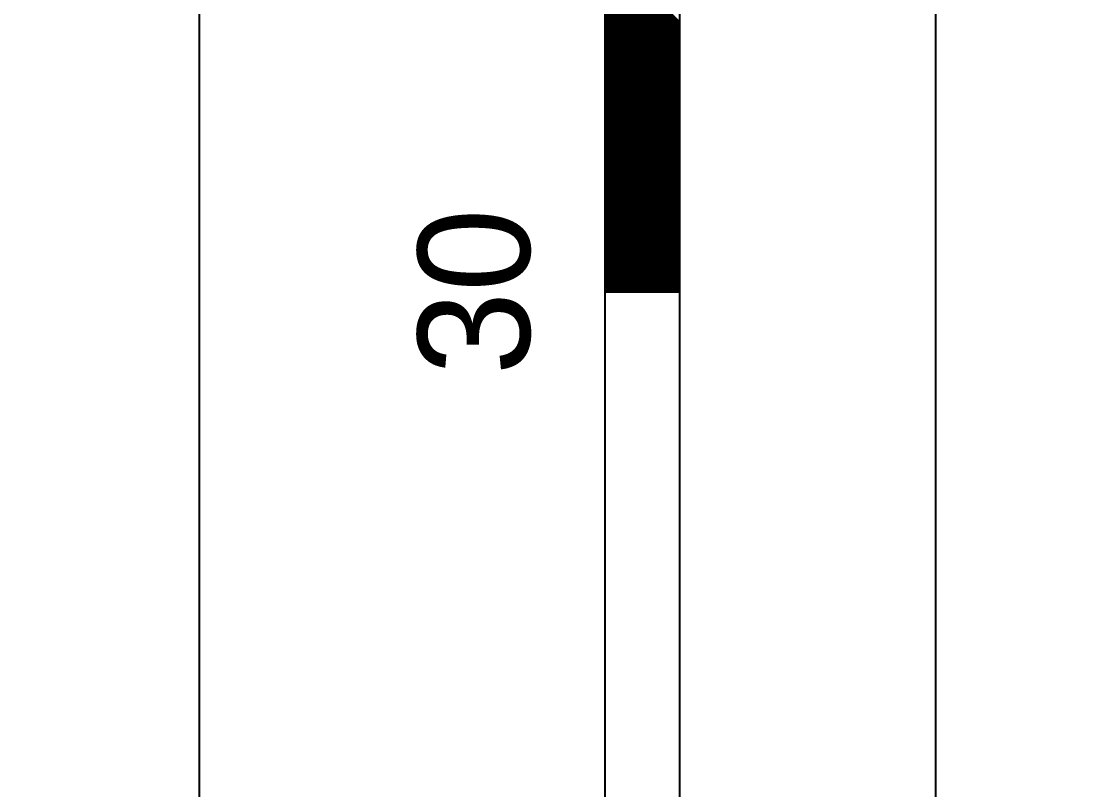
# Model space of a CAD drawing. Extents: x 730854 to 731444, y 4378581 to 4379608.
# Drawn here: x 731085.85 to 731100, y 4379504.34 to 4379514.63 of the extents above; entities that cross this region are included whole.
import ezdxf
from ezdxf.enums import TextEntityAlignment as Align

# ---------------------------------------------------------------- set-up
doc = ezdxf.new("R2010")
doc.units = 0
doc.layers.get('0').update_dxf_attribs({"linetype": 'CONTINUOUS'})

msp = doc.modelspace()

# ---------------------------------------------------------------- linework, layer by layer
at = {"color": 0, "linetype": 'CONTINUOUS'}
for p, q in [((731093.67, 4379481.01), (731093.67, 4379581.01)), ((731093.67, 4379481.01), (731093.67, 4379581.01)), ((731094.67, 4379481.01), (731094.67, 4379581.01)), ((731094.67, 4379481.01), (731094.67, 4379581.01)), ((731094.67, 4379514.62), (731093.67, 4379515.62)), ((731094.67, 4379514.62), (731093.67, 4379515.62)), ((731094.67, 4379514.61), (731093.67, 4379515.61)), ((731094.67, 4379514.61), (731093.67, 4379515.61)), ((731094.67, 4379514.6), (731093.67, 4379515.6)), ((731094.67, 4379514.6), (731093.67, 4379515.6)), ((731094.67, 4379514.58), (731093.67, 4379515.58)), ((731094.67, 4379514.58), (731093.67, 4379515.58)), ((731094.67, 4379514.57), (731093.67, 4379515.57)), ((731094.67, 4379514.57), (731093.67, 4379515.57)), ((731094.67, 4379514.55), (731093.67, 4379515.55)), ((731094.67, 4379514.55), (731093.67, 4379515.55)), ((731094.67, 4379514.54), (731093.67, 4379515.54)), ((731094.67, 4379514.54), (731093.67, 4379515.54)), ((731094.67, 4379514.52), (731093.67, 4379515.52)), ((731094.67, 4379514.52), (731093.67, 4379515.52)), ((731094.67, 4379514.51), (731093.67, 4379515.51)), ((731094.67, 4379514.51), (731093.67, 4379515.51)), ((731094.67, 4379514.5), (731093.67, 4379515.5)), ((731094.67, 4379514.5), (731093.67, 4379515.5)), ((731094.67, 4379514.48), (731093.67, 4379515.48)), ((731094.67, 4379514.48), (731093.67, 4379515.48)), ((731094.67, 4379514.47), (731093.67, 4379515.47)), ((731094.67, 4379514.47), (731093.67, 4379515.47)), ((731094.67, 4379514.45), (731093.67, 4379515.45)), ((731094.67, 4379514.45), (731093.67, 4379515.45)), ((731094.67, 4379514.44), (731093.67, 4379515.44)), ((731094.67, 4379514.44), (731093.67, 4379515.44)), ((731094.67, 4379514.43), (731093.67, 4379515.43)), ((731094.67, 4379514.43), (731093.67, 4379515.43)), ((731094.67, 4379514.41), (731093.67, 4379515.41)), ((731094.67, 4379514.41), (731093.67, 4379515.41)), ((731094.67, 4379514.4), (731093.67, 4379515.4)), ((731094.67, 4379514.4), (731093.67, 4379515.4)), ((731094.67, 4379514.38), (731093.67, 4379515.38)), ((731094.67, 4379514.38), (731093.67, 4379515.38)), ((731094.67, 4379514.37), (731093.67, 4379515.37)), ((731094.67, 4379514.37), (731093.67, 4379515.37)), ((731094.67, 4379514.36), (731093.67, 4379515.36)), ((731094.67, 4379514.36), (731093.67, 4379515.36)), ((731094.67, 4379514.34), (731093.67, 4379515.34)), ((731094.67, 4379514.34), (731093.67, 4379515.34)), ((731094.67, 4379514.33), (731093.67, 4379515.33)), ((731094.67, 4379514.33), (731093.67, 4379515.33)), ((731094.67, 4379514.31), (731093.67, 4379515.31)), ((731094.67, 4379514.31), (731093.67, 4379515.31)), ((731094.67, 4379514.3), (731093.67, 4379515.3)), ((731094.67, 4379514.3), (731093.67, 4379515.3)), ((731094.67, 4379514.28), (731093.67, 4379515.28)), ((731094.67, 4379514.28), (731093.67, 4379515.28)), ((731094.67, 4379514.27), (731093.67, 4379515.27)), ((731094.67, 4379514.27), (731093.67, 4379515.27)), ((731094.67, 4379514.26), (731093.67, 4379515.26)), ((731094.67, 4379514.26), (731093.67, 4379515.26)), ((731094.67, 4379514.24), (731093.67, 4379515.24)), ((731094.67, 4379514.24), (731093.67, 4379515.24)), ((731094.67, 4379514.23), (731093.67, 4379515.23)), ((731094.67, 4379514.23), (731093.67, 4379515.23)), ((731094.67, 4379514.21), (731093.67, 4379515.21)), ((731094.67, 4379514.21), (731093.67, 4379515.21)), ((731094.67, 4379514.2), (731093.67, 4379515.2)), ((731094.67, 4379514.2), (731093.67, 4379515.2)), ((731094.67, 4379514.19), (731093.67, 4379515.19)), ((731094.67, 4379514.19), (731093.67, 4379515.19)), ((731094.67, 4379514.17), (731093.67, 4379515.17)), ((731094.67, 4379514.17), (731093.67, 4379515.17)), ((731094.67, 4379514.16), (731093.67, 4379515.16)), ((731094.67, 4379514.16), (731093.67, 4379515.16)), ((731094.67, 4379514.14), (731093.67, 4379515.14)), ((731094.67, 4379514.14), (731093.67, 4379515.14)), ((731094.67, 4379514.13), (731093.67, 4379515.13)), ((731094.67, 4379514.13), (731093.67, 4379515.13)), ((731094.67, 4379514.11), (731093.67, 4379515.11)), ((731094.67, 4379514.11), (731093.67, 4379515.11)), ((731094.67, 4379514.1), (731093.67, 4379515.1)), ((731094.67, 4379514.1), (731093.67, 4379515.1)), ((731094.67, 4379514.09), (731093.67, 4379515.09)), ((731094.67, 4379514.09), (731093.67, 4379515.09)), ((731094.67, 4379514.07), (731093.67, 4379515.07)), ((731094.67, 4379514.07), (731093.67, 4379515.07)), ((731094.67, 4379514.06), (731093.67, 4379515.06)), ((731094.67, 4379514.06), (731093.67, 4379515.06)), ((731094.67, 4379514.04), (731093.67, 4379515.04)), ((731094.67, 4379514.04), (731093.67, 4379515.04)), ((731094.67, 4379514.03), (731093.67, 4379515.03)), ((731094.67, 4379514.03), (731093.67, 4379515.03)), ((731094.67, 4379514.02), (731093.67, 4379515.02)), ((731094.67, 4379514.02), (731093.67, 4379515.02)), ((731094.67, 4379514), (731093.67, 4379515)), ((731094.67, 4379514), (731093.67, 4379515)), ((731094.67, 4379513.99), (731093.67, 4379514.99)), ((731094.67, 4379513.99), (731093.67, 4379514.99)), ((731094.67, 4379513.97), (731093.67, 4379514.97)), ((731094.67, 4379513.97), (731093.67, 4379514.97)), ((731094.67, 4379513.96), (731093.67, 4379514.96)), ((731094.67, 4379513.96), (731093.67, 4379514.96)), ((731094.67, 4379513.95), (731093.67, 4379514.95)), ((731094.67, 4379513.95), (731093.67, 4379514.95)), ((731094.67, 4379513.93), (731093.67, 4379514.93)), ((731094.67, 4379513.93), (731093.67, 4379514.93)), ((731094.67, 4379513.92), (731093.67, 4379514.92)), ((731094.67, 4379513.92), (731093.67, 4379514.92)), ((731094.67, 4379513.9), (731093.67, 4379514.9)), ((731094.67, 4379513.9), (731093.67, 4379514.9)), ((731094.67, 4379513.89), (731093.67, 4379514.89)), ((731094.67, 4379513.89), (731093.67, 4379514.89)), ((731094.67, 4379513.87), (731093.67, 4379514.87)), ((731094.67, 4379513.87), (731093.67, 4379514.87)), ((731094.67, 4379513.86), (731093.67, 4379514.86)), ((731094.67, 4379513.86), (731093.67, 4379514.86)), ((731094.67, 4379513.85), (731093.67, 4379514.85)), ((731094.67, 4379513.85), (731093.67, 4379514.85)), ((731094.67, 4379513.83), (731093.67, 4379514.83)), ((731094.67, 4379513.83), (731093.67, 4379514.83)), ((731094.67, 4379513.82), (731093.67, 4379514.82)), ((731094.67, 4379513.82), (731093.67, 4379514.82)), ((731094.67, 4379513.8), (731093.67, 4379514.8)), ((731094.67, 4379513.8), (731093.67, 4379514.8)), ((731094.67, 4379513.79), (731093.67, 4379514.79)), ((731094.67, 4379513.79), (731093.67, 4379514.79)), ((731094.67, 4379513.78), (731093.67, 4379514.78)), ((731094.67, 4379513.78), (731093.67, 4379514.78)), ((731094.67, 4379513.76), (731093.67, 4379514.76)), ((731094.67, 4379513.76), (731093.67, 4379514.76)), ((731094.67, 4379513.75), (731093.67, 4379514.75)), ((731094.67, 4379513.75), (731093.67, 4379514.75)), ((731094.67, 4379513.73), (731093.67, 4379514.73)), ((731094.67, 4379513.73), (731093.67, 4379514.73)), ((731094.67, 4379513.72), (731093.67, 4379514.72)), ((731094.67, 4379513.72), (731093.67, 4379514.72)), ((731094.67, 4379513.7), (731093.67, 4379514.7)), ((731094.67, 4379513.7), (731093.67, 4379514.7)), ((731094.67, 4379513.69), (731093.67, 4379514.69)), ((731094.67, 4379513.69), (731093.67, 4379514.69)), ((731094.67, 4379513.68), (731093.67, 4379514.68)), ((731094.67, 4379513.68), (731093.67, 4379514.68)), ((731094.67, 4379513.66), (731093.67, 4379514.66)), ((731094.67, 4379513.66), (731093.67, 4379514.66)), ((731094.67, 4379513.65), (731093.67, 4379514.65)), ((731094.67, 4379513.65), (731093.67, 4379514.65)), ((731094.67, 4379513.63), (731093.67, 4379514.63)), ((731094.67, 4379513.63), (731093.67, 4379514.63)), ((731094.67, 4379513.62), (731093.67, 4379514.62)), ((731094.67, 4379513.62), (731093.67, 4379514.62)), ((731094.67, 4379513.61), (731093.67, 4379514.61)), ((731094.67, 4379513.61), (731093.67, 4379514.61)), ((731094.67, 4379513.59), (731093.67, 4379514.59)), ((731094.67, 4379513.59), (731093.67, 4379514.59)), ((731094.67, 4379513.58), (731093.67, 4379514.58)), ((731094.67, 4379513.58), (731093.67, 4379514.58)), ((731094.67, 4379513.56), (731093.67, 4379514.56)), ((731094.67, 4379513.56), (731093.67, 4379514.56)), ((731094.67, 4379513.55), (731093.67, 4379514.55)), ((731094.67, 4379513.55), (731093.67, 4379514.55)), ((731094.67, 4379513.53), (731093.67, 4379514.53)), ((731094.67, 4379513.53), (731093.67, 4379514.53)), ((731094.67, 4379513.52), (731093.67, 4379514.52)), ((731094.67, 4379513.52), (731093.67, 4379514.52)), ((731094.67, 4379513.51), (731093.67, 4379514.51)), ((731094.67, 4379513.51), (731093.67, 4379514.51)), ((731094.67, 4379513.49), (731093.67, 4379514.49)), ((731094.67, 4379513.49), (731093.67, 4379514.49)), ((731094.67, 4379513.48), (731093.67, 4379514.48)), ((731094.67, 4379513.48), (731093.67, 4379514.48)), ((731094.67, 4379513.46), (731093.67, 4379514.46)), ((731094.67, 4379513.46), (731093.67, 4379514.46)), ((731094.67, 4379513.45), (731093.67, 4379514.45)), ((731094.67, 4379513.45), (731093.67, 4379514.45)), ((731094.67, 4379513.44), (731093.67, 4379514.44)), ((731094.67, 4379513.44), (731093.67, 4379514.44)), ((731094.67, 4379513.42), (731093.67, 4379514.42)), ((731094.67, 4379513.42), (731093.67, 4379514.42)), ((731094.67, 4379513.41), (731093.67, 4379514.41)), ((731094.67, 4379513.41), (731093.67, 4379514.41)), ((731094.67, 4379513.39), (731093.67, 4379514.39)), ((731094.67, 4379513.39), (731093.67, 4379514.39)), ((731094.67, 4379513.38), (731093.67, 4379514.38)), ((731094.67, 4379513.38), (731093.67, 4379514.38)), ((731094.67, 4379513.37), (731093.67, 4379514.37)), ((731094.67, 4379513.37), (731093.67, 4379514.37)), ((731094.67, 4379513.35), (731093.67, 4379514.35)), ((731094.67, 4379513.35), (731093.67, 4379514.35)), ((731094.67, 4379513.34), (731093.67, 4379514.34)), ((731094.67, 4379513.34), (731093.67, 4379514.34)), ((731094.67, 4379513.32), (731093.67, 4379514.32)), ((731094.67, 4379513.32), (731093.67, 4379514.32)), ((731094.67, 4379513.31), (731093.67, 4379514.31)), ((731094.67, 4379513.31), (731093.67, 4379514.31)), ((731094.67, 4379513.29), (731093.67, 4379514.29)), ((731094.67, 4379513.29), (731093.67, 4379514.29)), ((731094.67, 4379513.28), (731093.67, 4379514.28)), ((731094.67, 4379513.28), (731093.67, 4379514.28)), ((731094.67, 4379513.27), (731093.67, 4379514.27)), ((731094.67, 4379513.27), (731093.67, 4379514.27)), ((731094.67, 4379513.25), (731093.67, 4379514.25)), ((731094.67, 4379513.25), (731093.67, 4379514.25)), ((731094.67, 4379513.24), (731093.67, 4379514.24)), ((731094.67, 4379513.24), (731093.67, 4379514.24)), ((731094.67, 4379513.22), (731093.67, 4379514.22)), ((731094.67, 4379513.22), (731093.67, 4379514.22)), ((731094.67, 4379513.21), (731093.67, 4379514.21)), ((731094.67, 4379513.21), (731093.67, 4379514.21)), ((731094.67, 4379513.2), (731093.67, 4379514.2)), ((731094.67, 4379513.2), (731093.67, 4379514.2)), ((731094.67, 4379513.18), (731093.67, 4379514.18)), ((731094.67, 4379513.18), (731093.67, 4379514.18)), ((731094.67, 4379513.17), (731093.67, 4379514.17)), ((731094.67, 4379513.17), (731093.67, 4379514.17)), ((731094.67, 4379513.15), (731093.67, 4379514.15)), ((731094.67, 4379513.15), (731093.67, 4379514.15)), ((731094.67, 4379513.14), (731093.67, 4379514.14)), ((731094.67, 4379513.14), (731093.67, 4379514.14)), ((731094.67, 4379513.12), (731093.67, 4379514.12)), ((731094.67, 4379513.12), (731093.67, 4379514.12)), ((731094.67, 4379513.11), (731093.67, 4379514.11)), ((731094.67, 4379513.11), (731093.67, 4379514.11)), ((731094.67, 4379513.1), (731093.67, 4379514.1)), ((731094.67, 4379513.1), (731093.67, 4379514.1)), ((731094.67, 4379513.08), (731093.67, 4379514.08)), ((731094.67, 4379513.08), (731093.67, 4379514.08)), ((731094.67, 4379513.07), (731093.67, 4379514.07)), ((731094.67, 4379513.07), (731093.67, 4379514.07)), ((731094.67, 4379513.05), (731093.67, 4379514.05)), ((731094.67, 4379513.05), (731093.67, 4379514.05)), ((731094.67, 4379513.04), (731093.67, 4379514.04)), ((731094.67, 4379513.04), (731093.67, 4379514.04)), ((731094.67, 4379513.03), (731093.67, 4379514.03)), ((731094.67, 4379513.03), (731093.67, 4379514.03)), ((731094.67, 4379513.01), (731093.67, 4379514.01)), ((731094.67, 4379513.01), (731093.67, 4379514.01)), ((731094.67, 4379513), (731093.67, 4379514)), ((731094.67, 4379513), (731093.67, 4379514)), ((731094.67, 4379512.98), (731093.67, 4379513.98)), ((731094.67, 4379512.98), (731093.67, 4379513.98)), ((731094.67, 4379512.97), (731093.67, 4379513.97)), ((731094.67, 4379512.97), (731093.67, 4379513.97)), ((731094.67, 4379512.96), (731093.67, 4379513.96)), ((731094.67, 4379512.96), (731093.67, 4379513.96)), ((731094.67, 4379512.94), (731093.67, 4379513.94)), ((731094.67, 4379512.94), (731093.67, 4379513.94)), ((731094.67, 4379512.93), (731093.67, 4379513.93)), ((731094.67, 4379512.93), (731093.67, 4379513.93)), ((731094.67, 4379512.91), (731093.67, 4379513.91)), ((731094.67, 4379512.91), (731093.67, 4379513.91)), ((731094.67, 4379512.9), (731093.67, 4379513.9)), ((731094.67, 4379512.9), (731093.67, 4379513.9)), ((731094.67, 4379512.88), (731093.67, 4379513.88)), ((731094.67, 4379512.88), (731093.67, 4379513.88)), ((731094.67, 4379512.87), (731093.67, 4379513.87)), ((731094.67, 4379512.87), (731093.67, 4379513.87)), ((731094.67, 4379512.86), (731093.67, 4379513.86)), ((731094.67, 4379512.86), (731093.67, 4379513.86)), ((731094.67, 4379512.84), (731093.67, 4379513.84)), ((731094.67, 4379512.84), (731093.67, 4379513.84)), ((731094.67, 4379512.83), (731093.67, 4379513.83)), ((731094.67, 4379512.83), (731093.67, 4379513.83)), ((731094.67, 4379512.81), (731093.67, 4379513.81)), ((731094.67, 4379512.81), (731093.67, 4379513.81)), ((731094.67, 4379512.8), (731093.67, 4379513.8)), ((731094.67, 4379512.8), (731093.67, 4379513.8)), ((731094.67, 4379512.79), (731093.67, 4379513.79)), ((731094.67, 4379512.79), (731093.67, 4379513.79)), ((731094.67, 4379512.77), (731093.67, 4379513.77)), ((731094.67, 4379512.77), (731093.67, 4379513.77)), ((731094.67, 4379512.76), (731093.67, 4379513.76)), ((731094.67, 4379512.76), (731093.67, 4379513.76)), ((731094.67, 4379512.74), (731093.67, 4379513.74)), ((731094.67, 4379512.74), (731093.67, 4379513.74)), ((731094.67, 4379512.73), (731093.67, 4379513.73)), ((731094.67, 4379512.73), (731093.67, 4379513.73)), ((731094.67, 4379512.71), (731093.67, 4379513.71)), ((731094.67, 4379512.71), (731093.67, 4379513.71)), ((731094.67, 4379512.7), (731093.67, 4379513.7)), ((731094.67, 4379512.7), (731093.67, 4379513.7)), ((731094.67, 4379512.69), (731093.67, 4379513.69)), ((731094.67, 4379512.69), (731093.67, 4379513.69)), ((731094.67, 4379512.67), (731093.67, 4379513.67)), ((731094.67, 4379512.67), (731093.67, 4379513.67)), ((731094.67, 4379512.66), (731093.67, 4379513.66)), ((731094.67, 4379512.66), (731093.67, 4379513.66)), ((731094.67, 4379512.64), (731093.67, 4379513.64)), ((731094.67, 4379512.64), (731093.67, 4379513.64)), ((731094.67, 4379512.63), (731093.67, 4379513.63)), ((731094.67, 4379512.63), (731093.67, 4379513.63)), ((731094.67, 4379512.62), (731093.67, 4379513.62)), ((731094.67, 4379512.62), (731093.67, 4379513.62)), ((731094.67, 4379512.6), (731093.67, 4379513.6)), ((731094.67, 4379512.6), (731093.67, 4379513.6)), ((731094.67, 4379512.59), (731093.67, 4379513.59)), ((731094.67, 4379512.59), (731093.67, 4379513.59)), ((731094.67, 4379512.57), (731093.67, 4379513.57)), ((731094.67, 4379512.57), (731093.67, 4379513.57)), ((731094.67, 4379512.56), (731093.67, 4379513.56)), ((731094.67, 4379512.56), (731093.67, 4379513.56)), ((731094.67, 4379512.55), (731093.67, 4379513.55)), ((731094.67, 4379512.55), (731093.67, 4379513.55)), ((731094.67, 4379512.53), (731093.67, 4379513.53)), ((731094.67, 4379512.53), (731093.67, 4379513.53)), ((731094.67, 4379512.52), (731093.67, 4379513.52)), ((731094.67, 4379512.52), (731093.67, 4379513.52)), ((731094.67, 4379512.5), (731093.67, 4379513.5)), ((731094.67, 4379512.5), (731093.67, 4379513.5)), ((731094.67, 4379512.49), (731093.67, 4379513.49)), ((731094.67, 4379512.49), (731093.67, 4379513.49)), ((731094.67, 4379512.47), (731093.67, 4379513.47)), ((731094.67, 4379512.47), (731093.67, 4379513.47)), ((731094.67, 4379512.46), (731093.67, 4379513.46)), ((731094.67, 4379512.46), (731093.67, 4379513.46)), ((731094.67, 4379512.45), (731093.67, 4379513.45)), ((731094.67, 4379512.45), (731093.67, 4379513.45)), ((731094.67, 4379512.43), (731093.67, 4379513.43)), ((731094.67, 4379512.43), (731093.67, 4379513.43)), ((731094.67, 4379512.42), (731093.67, 4379513.42)), ((731094.67, 4379512.42), (731093.67, 4379513.42)), ((731094.67, 4379512.4), (731093.67, 4379513.4)), ((731094.67, 4379512.4), (731093.67, 4379513.4)), ((731094.67, 4379512.39), (731093.67, 4379513.39)), ((731094.67, 4379512.39), (731093.67, 4379513.39)), ((731094.67, 4379512.38), (731093.67, 4379513.38)), ((731094.67, 4379512.38), (731093.67, 4379513.38)), ((731094.67, 4379512.36), (731093.67, 4379513.36)), ((731094.67, 4379512.36), (731093.67, 4379513.36)), ((731094.67, 4379512.35), (731093.67, 4379513.35)), ((731094.67, 4379512.35), (731093.67, 4379513.35)), ((731094.67, 4379512.33), (731093.67, 4379513.33)), ((731094.67, 4379512.33), (731093.67, 4379513.33)), ((731094.67, 4379512.32), (731093.67, 4379513.32)), ((731094.67, 4379512.32), (731093.67, 4379513.32)), ((731094.67, 4379512.3), (731093.67, 4379513.3)), ((731094.67, 4379512.3), (731093.67, 4379513.3)), ((731094.67, 4379512.29), (731093.67, 4379513.29)), ((731094.67, 4379512.29), (731093.67, 4379513.29)), ((731094.67, 4379512.28), (731093.67, 4379513.28)), ((731094.67, 4379512.28), (731093.67, 4379513.28)), ((731094.67, 4379512.26), (731093.67, 4379513.26)), ((731094.67, 4379512.26), (731093.67, 4379513.26)), ((731094.67, 4379512.25), (731093.67, 4379513.25)), ((731094.67, 4379512.25), (731093.67, 4379513.25)), ((731094.67, 4379512.23), (731093.67, 4379513.23)), ((731094.67, 4379512.23), (731093.67, 4379513.23)), ((731094.67, 4379512.22), (731093.67, 4379513.22)), ((731094.67, 4379512.22), (731093.67, 4379513.22)), ((731094.67, 4379512.21), (731093.67, 4379513.21)), ((731094.67, 4379512.21), (731093.67, 4379513.21)), ((731094.67, 4379512.19), (731093.67, 4379513.19)), ((731094.67, 4379512.19), (731093.67, 4379513.19)), ((731094.67, 4379512.18), (731093.67, 4379513.18)), ((731094.67, 4379512.18), (731093.67, 4379513.18)), ((731094.67, 4379512.16), (731093.67, 4379513.16)), ((731094.67, 4379512.16), (731093.67, 4379513.16)), ((731094.67, 4379512.15), (731093.67, 4379513.15)), ((731094.67, 4379512.15), (731093.67, 4379513.15)), ((731094.67, 4379512.13), (731093.67, 4379513.13)), ((731094.67, 4379512.13), (731093.67, 4379513.13)), ((731094.67, 4379512.12), (731093.67, 4379513.12)), ((731094.67, 4379512.12), (731093.67, 4379513.12)), ((731094.67, 4379512.11), (731093.67, 4379513.11)), ((731094.67, 4379512.11), (731093.67, 4379513.11)), ((731094.67, 4379512.09), (731093.67, 4379513.09)), ((731094.67, 4379512.09), (731093.67, 4379513.09)), ((731094.67, 4379512.08), (731093.67, 4379513.08)), ((731094.67, 4379512.08), (731093.67, 4379513.08)), ((731094.67, 4379512.06), (731093.67, 4379513.06)), ((731094.67, 4379512.06), (731093.67, 4379513.06)), ((731094.67, 4379512.05), (731093.67, 4379513.05)), ((731094.67, 4379512.05), (731093.67, 4379513.05)), ((731094.67, 4379512.04), (731093.67, 4379513.04)), ((731094.67, 4379512.04), (731093.67, 4379513.04)), ((731094.67, 4379512.02), (731093.67, 4379513.02)), ((731094.67, 4379512.02), (731093.67, 4379513.02)), ((731094.67, 4379512.01), (731093.67, 4379513.01)), ((731094.67, 4379512.01), (731093.67, 4379513.01)), ((731094.67, 4379511.99), (731093.67, 4379512.99)), ((731094.67, 4379511.99), (731093.67, 4379512.99)), ((731094.67, 4379511.98), (731093.67, 4379512.98)), ((731094.67, 4379511.98), (731093.67, 4379512.98)), ((731094.67, 4379511.97), (731093.67, 4379512.97)), ((731094.67, 4379511.97), (731093.67, 4379512.97)), ((731094.67, 4379511.95), (731093.67, 4379512.95)), ((731094.67, 4379511.95), (731093.67, 4379512.95)), ((731094.67, 4379511.94), (731093.67, 4379512.94)), ((731094.67, 4379511.94), (731093.67, 4379512.94)), ((731094.67, 4379511.92), (731093.67, 4379512.92)), ((731094.67, 4379511.92), (731093.67, 4379512.92)), ((731094.67, 4379511.91), (731093.67, 4379512.91)), ((731094.67, 4379511.91), (731093.67, 4379512.91)), ((731094.67, 4379511.89), (731093.67, 4379512.89)), ((731094.67, 4379511.89), (731093.67, 4379512.89)), ((731094.67, 4379511.88), (731093.67, 4379512.88)), ((731094.67, 4379511.88), (731093.67, 4379512.88)), ((731094.67, 4379511.87), (731093.67, 4379512.87)), ((731094.67, 4379511.87), (731093.67, 4379512.87)), ((731094.67, 4379511.85), (731093.67, 4379512.85)), ((731094.67, 4379511.85), (731093.67, 4379512.85)), ((731094.67, 4379511.84), (731093.67, 4379512.84)), ((731094.67, 4379511.84), (731093.67, 4379512.84)), ((731094.67, 4379511.82), (731093.67, 4379512.82)), ((731094.67, 4379511.82), (731093.67, 4379512.82)), ((731094.67, 4379511.81), (731093.67, 4379512.81)), ((731094.67, 4379511.81), (731093.67, 4379512.81)), ((731094.67, 4379511.8), (731093.67, 4379512.8)), ((731094.67, 4379511.8), (731093.67, 4379512.8)), ((731094.67, 4379511.78), (731093.67, 4379512.78)), ((731094.67, 4379511.78), (731093.67, 4379512.78)), ((731094.67, 4379511.77), (731093.67, 4379512.77)), ((731094.67, 4379511.77), (731093.67, 4379512.77)), ((731094.67, 4379511.75), (731093.67, 4379512.75)), ((731094.67, 4379511.75), (731093.67, 4379512.75)), ((731094.67, 4379511.74), (731093.67, 4379512.74)), ((731094.67, 4379511.74), (731093.67, 4379512.74)), ((731094.67, 4379511.72), (731093.67, 4379512.72)), ((731094.67, 4379511.72), (731093.67, 4379512.72)), ((731094.67, 4379511.71), (731093.67, 4379512.71)), ((731094.67, 4379511.71), (731093.67, 4379512.71)), ((731094.67, 4379511.7), (731093.67, 4379512.7)), ((731094.67, 4379511.7), (731093.67, 4379512.7)), ((731094.67, 4379511.68), (731093.67, 4379512.68)), ((731094.67, 4379511.68), (731093.67, 4379512.68)), ((731094.67, 4379511.67), (731093.67, 4379512.67)), ((731094.67, 4379511.67), (731093.67, 4379512.67)), ((731094.67, 4379511.65), (731093.67, 4379512.65)), ((731094.67, 4379511.65), (731093.67, 4379512.65)), ((731094.67, 4379511.64), (731093.67, 4379512.64)), ((731094.67, 4379511.64), (731093.67, 4379512.64)), ((731094.67, 4379511.63), (731093.67, 4379512.63)), ((731094.67, 4379511.63), (731093.67, 4379512.63)), ((731094.67, 4379511.61), (731093.67, 4379512.61)), ((731094.67, 4379511.61), (731093.67, 4379512.61)), ((731094.67, 4379511.6), (731093.67, 4379512.6)), ((731094.67, 4379511.6), (731093.67, 4379512.6)), ((731094.67, 4379511.58), (731093.67, 4379512.58)), ((731094.67, 4379511.58), (731093.67, 4379512.58)), ((731094.67, 4379511.57), (731093.67, 4379512.57)), ((731094.67, 4379511.57), (731093.67, 4379512.57)), ((731094.67, 4379511.56), (731093.67, 4379512.56)), ((731094.67, 4379511.56), (731093.67, 4379512.56)), ((731094.67, 4379511.54), (731093.67, 4379512.54)), ((731094.67, 4379511.54), (731093.67, 4379512.54)), ((731094.67, 4379511.53), (731093.67, 4379512.53)), ((731094.67, 4379511.53), (731093.67, 4379512.53)), ((731094.67, 4379511.51), (731093.67, 4379512.51)), ((731094.67, 4379511.51), (731093.67, 4379512.51)), ((731094.67, 4379511.5), (731093.67, 4379512.5)), ((731094.67, 4379511.5), (731093.67, 4379512.5)), ((731094.67, 4379511.48), (731093.67, 4379512.48)), ((731094.67, 4379511.48), (731093.67, 4379512.48)), ((731094.67, 4379511.47), (731093.67, 4379512.47)), ((731094.67, 4379511.47), (731093.67, 4379512.47)), ((731094.67, 4379511.46), (731093.67, 4379512.46)), ((731094.67, 4379511.46), (731093.67, 4379512.46)), ((731094.67, 4379511.44), (731093.67, 4379512.44)), ((731094.67, 4379511.44), (731093.67, 4379512.44)), ((731094.67, 4379511.43), (731093.67, 4379512.43)), ((731094.67, 4379511.43), (731093.67, 4379512.43)), ((731094.67, 4379511.41), (731093.67, 4379512.41)), ((731094.67, 4379511.41), (731093.67, 4379512.41)), ((731094.67, 4379511.4), (731093.67, 4379512.4)), ((731094.67, 4379511.4), (731093.67, 4379512.4)), ((731094.67, 4379511.39), (731093.67, 4379512.39)), ((731094.67, 4379511.39), (731093.67, 4379512.39)), ((731094.67, 4379511.37), (731093.67, 4379512.37)), ((731094.67, 4379511.37), (731093.67, 4379512.37)), ((731094.67, 4379511.36), (731093.67, 4379512.36)), ((731094.67, 4379511.36), (731093.67, 4379512.36)), ((731094.67, 4379511.34), (731093.67, 4379512.34)), ((731094.67, 4379511.34), (731093.67, 4379512.34)), ((731094.67, 4379511.33), (731093.67, 4379512.33)), ((731094.67, 4379511.33), (731093.67, 4379512.33)), ((731094.67, 4379511.31), (731093.67, 4379512.31)), ((731094.67, 4379511.31), (731093.67, 4379512.31)), ((731094.67, 4379511.3), (731093.67, 4379512.3)), ((731094.67, 4379511.3), (731093.67, 4379512.3)), ((731094.67, 4379511.29), (731093.67, 4379512.29)), ((731094.67, 4379511.29), (731093.67, 4379512.29)), ((731094.67, 4379511.27), (731093.67, 4379512.27)), ((731094.67, 4379511.27), (731093.67, 4379512.27)), ((731094.67, 4379511.26), (731093.67, 4379512.26)), ((731094.67, 4379511.26), (731093.67, 4379512.26)), ((731094.67, 4379511.24), (731093.67, 4379512.24)), ((731094.67, 4379511.24), (731093.67, 4379512.24)), ((731094.67, 4379511.23), (731093.67, 4379512.23)), ((731094.67, 4379511.23), (731093.67, 4379512.23)), ((731094.67, 4379511.22), (731093.67, 4379512.22)), ((731094.67, 4379511.22), (731093.67, 4379512.22)), ((731094.67, 4379511.2), (731093.67, 4379512.2)), ((731094.67, 4379511.2), (731093.67, 4379512.2)), ((731094.67, 4379511.19), (731093.67, 4379512.19)), ((731094.67, 4379511.19), (731093.67, 4379512.19)), ((731094.67, 4379511.17), (731093.67, 4379512.17)), ((731094.67, 4379511.17), (731093.67, 4379512.17)), ((731094.67, 4379511.16), (731093.67, 4379512.16)), ((731094.67, 4379511.16), (731093.67, 4379512.16)), ((731094.67, 4379511.14), (731093.67, 4379512.14)), ((731094.67, 4379511.14), (731093.67, 4379512.14)), ((731094.67, 4379511.13), (731093.67, 4379512.13)), ((731094.67, 4379511.13), (731093.67, 4379512.13)), ((731094.67, 4379511.12), (731093.67, 4379512.12)), ((731094.67, 4379511.12), (731093.67, 4379512.12)), ((731094.67, 4379511.1), (731093.67, 4379512.1)), ((731094.67, 4379511.1), (731093.67, 4379512.1)), ((731094.67, 4379511.09), (731093.67, 4379512.09)), ((731094.67, 4379511.09), (731093.67, 4379512.09)), ((731094.67, 4379511.07), (731093.67, 4379512.07)), ((731094.67, 4379511.07), (731093.67, 4379512.07)), ((731094.67, 4379511.06), (731093.67, 4379512.06)), ((731094.67, 4379511.06), (731093.67, 4379512.06)), ((731094.67, 4379511.05), (731093.67, 4379512.05)), ((731094.67, 4379511.05), (731093.67, 4379512.05)), ((731094.67, 4379511.03), (731093.67, 4379512.03)), ((731094.67, 4379511.03), (731093.67, 4379512.03)), ((731094.67, 4379511.02), (731093.67, 4379512.02)), ((731094.67, 4379511.02), (731093.67, 4379512.02)), ((731094.66, 4379511.01), (731093.67, 4379512)), ((731094.66, 4379511.01), (731093.67, 4379512)), ((731094.65, 4379511.01), (731093.67, 4379511.99)), ((731094.65, 4379511.01), (731093.67, 4379511.99)), ((731094.64, 4379511.01), (731093.67, 4379511.98)), ((731094.64, 4379511.01), (731093.67, 4379511.98)), ((731094.62, 4379511.01), (731093.67, 4379511.96)), ((731094.62, 4379511.01), (731093.67, 4379511.96)), ((731094.61, 4379511.01), (731093.67, 4379511.95)), ((731094.61, 4379511.01), (731093.67, 4379511.95)), ((731094.59, 4379511.01), (731093.67, 4379511.93)), ((731094.59, 4379511.01), (731093.67, 4379511.93)), ((731094.58, 4379511.01), (731093.67, 4379511.92)), ((731094.58, 4379511.01), (731093.67, 4379511.92)), ((731094.56, 4379511.01), (731093.67, 4379511.9)), ((731094.56, 4379511.01), (731093.67, 4379511.9)), ((731094.55, 4379511.01), (731093.67, 4379511.89)), ((731094.55, 4379511.01), (731093.67, 4379511.89)), ((731094.54, 4379511.01), (731093.67, 4379511.88)), ((731094.54, 4379511.01), (731093.67, 4379511.88)), ((731094.52, 4379511.01), (731093.67, 4379511.86)), ((731094.52, 4379511.01), (731093.67, 4379511.86)), ((731094.51, 4379511.01), (731093.67, 4379511.85)), ((731094.51, 4379511.01), (731093.67, 4379511.85)), ((731094.49, 4379511.01), (731093.67, 4379511.83)), ((731094.49, 4379511.01), (731093.67, 4379511.83)), ((731094.48, 4379511.01), (731093.67, 4379511.82)), ((731094.48, 4379511.01), (731093.67, 4379511.82)), ((731094.47, 4379511.01), (731093.67, 4379511.81)), ((731094.47, 4379511.01), (731093.67, 4379511.81)), ((731094.45, 4379511.01), (731093.67, 4379511.79)), ((731094.45, 4379511.01), (731093.67, 4379511.79)), ((731094.44, 4379511.01), (731093.67, 4379511.78)), ((731094.44, 4379511.01), (731093.67, 4379511.78)), ((731094.42, 4379511.01), (731093.67, 4379511.76)), ((731094.42, 4379511.01), (731093.67, 4379511.76)), ((731094.41, 4379511.01), (731093.67, 4379511.75)), ((731094.41, 4379511.01), (731093.67, 4379511.75)), ((731094.39, 4379511.01), (731093.67, 4379511.73)), ((731094.39, 4379511.01), (731093.67, 4379511.73)), ((731094.38, 4379511.01), (731093.67, 4379511.72)), ((731094.38, 4379511.01), (731093.67, 4379511.72)), ((731094.37, 4379511.01), (731093.67, 4379511.71)), ((731094.37, 4379511.01), (731093.67, 4379511.71)), ((731094.35, 4379511.01), (731093.67, 4379511.69)), ((731094.35, 4379511.01), (731093.67, 4379511.69)), ((731094.34, 4379511.01), (731093.67, 4379511.68)), ((731094.34, 4379511.01), (731093.67, 4379511.68)), ((731094.32, 4379511.01), (731093.67, 4379511.66)), ((731094.32, 4379511.01), (731093.67, 4379511.66)), ((731094.31, 4379511.01), (731093.67, 4379511.65)), ((731094.31, 4379511.01), (731093.67, 4379511.65)), ((731094.3, 4379511.01), (731093.67, 4379511.64)), ((731094.3, 4379511.01), (731093.67, 4379511.64)), ((731094.28, 4379511.01), (731093.67, 4379511.62)), ((731094.28, 4379511.01), (731093.67, 4379511.62)), ((731094.27, 4379511.01), (731093.67, 4379511.61)), ((731094.27, 4379511.01), (731093.67, 4379511.61)), ((731094.25, 4379511.01), (731093.67, 4379511.59)), ((731094.25, 4379511.01), (731093.67, 4379511.59)), ((731094.24, 4379511.01), (731093.67, 4379511.58)), ((731094.24, 4379511.01), (731093.67, 4379511.58)), ((731094.23, 4379511.01), (731093.67, 4379511.57)), ((731094.23, 4379511.01), (731093.67, 4379511.57)), ((731094.21, 4379511.01), (731093.67, 4379511.55)), ((731094.21, 4379511.01), (731093.67, 4379511.55)), ((731094.2, 4379511.01), (731093.67, 4379511.54)), ((731094.2, 4379511.01), (731093.67, 4379511.54)), ((731094.18, 4379511.01), (731093.67, 4379511.52)), ((731094.18, 4379511.01), (731093.67, 4379511.52)), ((731094.17, 4379511.01), (731093.67, 4379511.51)), ((731094.17, 4379511.01), (731093.67, 4379511.51)), ((731094.15, 4379511.01), (731093.67, 4379511.49)), ((731094.15, 4379511.01), (731093.67, 4379511.49)), ((731094.14, 4379511.01), (731093.67, 4379511.48)), ((731094.14, 4379511.01), (731093.67, 4379511.48)), ((731094.13, 4379511.01), (731093.67, 4379511.47)), ((731094.13, 4379511.01), (731093.67, 4379511.47)), ((731094.11, 4379511.01), (731093.67, 4379511.45)), ((731094.11, 4379511.01), (731093.67, 4379511.45)), ((731094.1, 4379511.01), (731093.67, 4379511.44)), ((731094.1, 4379511.01), (731093.67, 4379511.44)), ((731094.08, 4379511.01), (731093.67, 4379511.42)), ((731094.08, 4379511.01), (731093.67, 4379511.42)), ((731094.07, 4379511.01), (731093.67, 4379511.41)), ((731094.07, 4379511.01), (731093.67, 4379511.41)), ((731094.06, 4379511.01), (731093.67, 4379511.4)), ((731094.06, 4379511.01), (731093.67, 4379511.4)), ((731094.04, 4379511.01), (731093.67, 4379511.38)), ((731094.04, 4379511.01), (731093.67, 4379511.38)), ((731094.03, 4379511.01), (731093.67, 4379511.37)), ((731094.03, 4379511.01), (731093.67, 4379511.37)), ((731094.01, 4379511.01), (731093.67, 4379511.35)), ((731094.01, 4379511.01), (731093.67, 4379511.35)), ((731094, 4379511.01), (731093.67, 4379511.34)), ((731094, 4379511.01), (731093.67, 4379511.34)), ((731093.98, 4379511.01), (731093.67, 4379511.32)), ((731093.98, 4379511.01), (731093.67, 4379511.32)), ((731093.97, 4379511.01), (731093.67, 4379511.31)), ((731093.97, 4379511.01), (731093.67, 4379511.31)), ((731093.96, 4379511.01), (731093.67, 4379511.3)), ((731093.96, 4379511.01), (731093.67, 4379511.3)), ((731093.94, 4379511.01), (731093.67, 4379511.28)), ((731093.94, 4379511.01), (731093.67, 4379511.28)), ((731093.93, 4379511.01), (731093.67, 4379511.27)), ((731093.93, 4379511.01), (731093.67, 4379511.27)), ((731093.91, 4379511.01), (731093.67, 4379511.25)), ((731093.91, 4379511.01), (731093.67, 4379511.25)), ((731093.9, 4379511.01), (731093.67, 4379511.24)), ((731093.9, 4379511.01), (731093.67, 4379511.24)), ((731093.89, 4379511.01), (731093.67, 4379511.23)), ((731093.89, 4379511.01), (731093.67, 4379511.23)), ((731093.87, 4379511.01), (731093.67, 4379511.21)), ((731093.87, 4379511.01), (731093.67, 4379511.21)), ((731093.86, 4379511.01), (731093.67, 4379511.2)), ((731093.86, 4379511.01), (731093.67, 4379511.2)), ((731093.84, 4379511.01), (731093.67, 4379511.18)), ((731093.84, 4379511.01), (731093.67, 4379511.18)), ((731093.83, 4379511.01), (731093.67, 4379511.17)), ((731093.83, 4379511.01), (731093.67, 4379511.17)), ((731093.82, 4379511.01), (731093.67, 4379511.16)), ((731093.82, 4379511.01), (731093.67, 4379511.16)), ((731093.8, 4379511.01), (731093.67, 4379511.14)), ((731093.8, 4379511.01), (731093.67, 4379511.14)), ((731093.79, 4379511.01), (731093.67, 4379511.13)), ((731093.79, 4379511.01), (731093.67, 4379511.13)), ((731093.77, 4379511.01), (731093.67, 4379511.11)), ((731093.77, 4379511.01), (731093.67, 4379511.11)), ((731093.76, 4379511.01), (731093.67, 4379511.1)), ((731093.76, 4379511.01), (731093.67, 4379511.1)), ((731093.74, 4379511.01), (731093.67, 4379511.08)), ((731093.74, 4379511.01), (731093.67, 4379511.08)), ((731093.73, 4379511.01), (731093.67, 4379511.07)), ((731093.73, 4379511.01), (731093.67, 4379511.07)), ((731093.72, 4379511.01), (731093.67, 4379511.06)), ((731093.72, 4379511.01), (731093.67, 4379511.06)), ((731093.7, 4379511.01), (731093.67, 4379511.04)), ((731093.7, 4379511.01), (731093.67, 4379511.04)), ((731093.69, 4379511.01), (731093.67, 4379511.03)), ((731093.69, 4379511.01), (731093.67, 4379511.03))]:
    msp.add_line(p, q, dxfattribs=at)
msp.add_lwpolyline([(731094.67, 4379511.01), (731094.67, 4379521.01), (731093.67, 4379521.01), (731093.67, 4379511.01)], close=True, dxfattribs=at)
msp.add_lwpolyline([(731094.67, 4379511.01), (731094.67, 4379521.01), (731093.67, 4379521.01), (731093.67, 4379511.01)], close=True, dxfattribs=at)

# ---------------------------------------------------------------- texts
msp.add_text('30', height=1.5, rotation=90, dxfattribs=at).set_placement((731091.91, 4379511.01), align=Align.MIDDLE)
msp.add_text('30', height=1.5, rotation=90, dxfattribs=at).set_placement((731091.91, 4379511.01), align=Align.MIDDLE)

# ---------------------------------------------------------------- meshes
mesh = msp.add_polyface(dxfattribs=at)
corners = [(730854.5, 4378581), (730854.5, 4378581), (730854.5, 4378771.962), (731162.5, 4378581), (730854.5, 4378946.493), (731444, 4378581), (730854.5, 4379607.5), (731444, 4379242.007), (731444, 4379607.5)]
mesh.append_faces([[corners[k] for k in face] for face in [(0, 1, 3, 2), (2, 3, 5, 4), (4, 5, 7, 6), (6, 7, 8, 8)]], dxfattribs={"vtx0": -1, "vtx2": -1, "color": 0})
mesh = msp.add_polyface(dxfattribs=at)
corners = [(730864.5, 4379421), (730864.5, 4379421), (730864.5, 4379595.271), (731145.58, 4379421), (730864.5, 4379601.5), (731145.58, 4379427.229), (731145.58, 4379601.5)]
mesh.append_faces([[corners[k] for k in face] for face in [(0, 1, 3, 2), (2, 3, 5, 4), (4, 5, 6, 6)]], dxfattribs={"vtx0": -1, "vtx2": -1, "color": 0})
mesh = msp.add_polyface(dxfattribs=at)
corners = [(731088.23, 4379428.19), (731088.23, 4379428.19), (731088.23, 4379434.309), (731098.1, 4379428.19), (731088.23, 4379594.66), (731098.1, 4379588.541), (731098.1, 4379594.66)]
mesh.append_faces([[corners[k] for k in face] for face in [(0, 1, 3, 2), (2, 3, 5, 4), (4, 5, 6, 6)]], dxfattribs={"vtx0": -1, "vtx2": -1, "color": 0})

doc.saveas('drawing.dxf')
